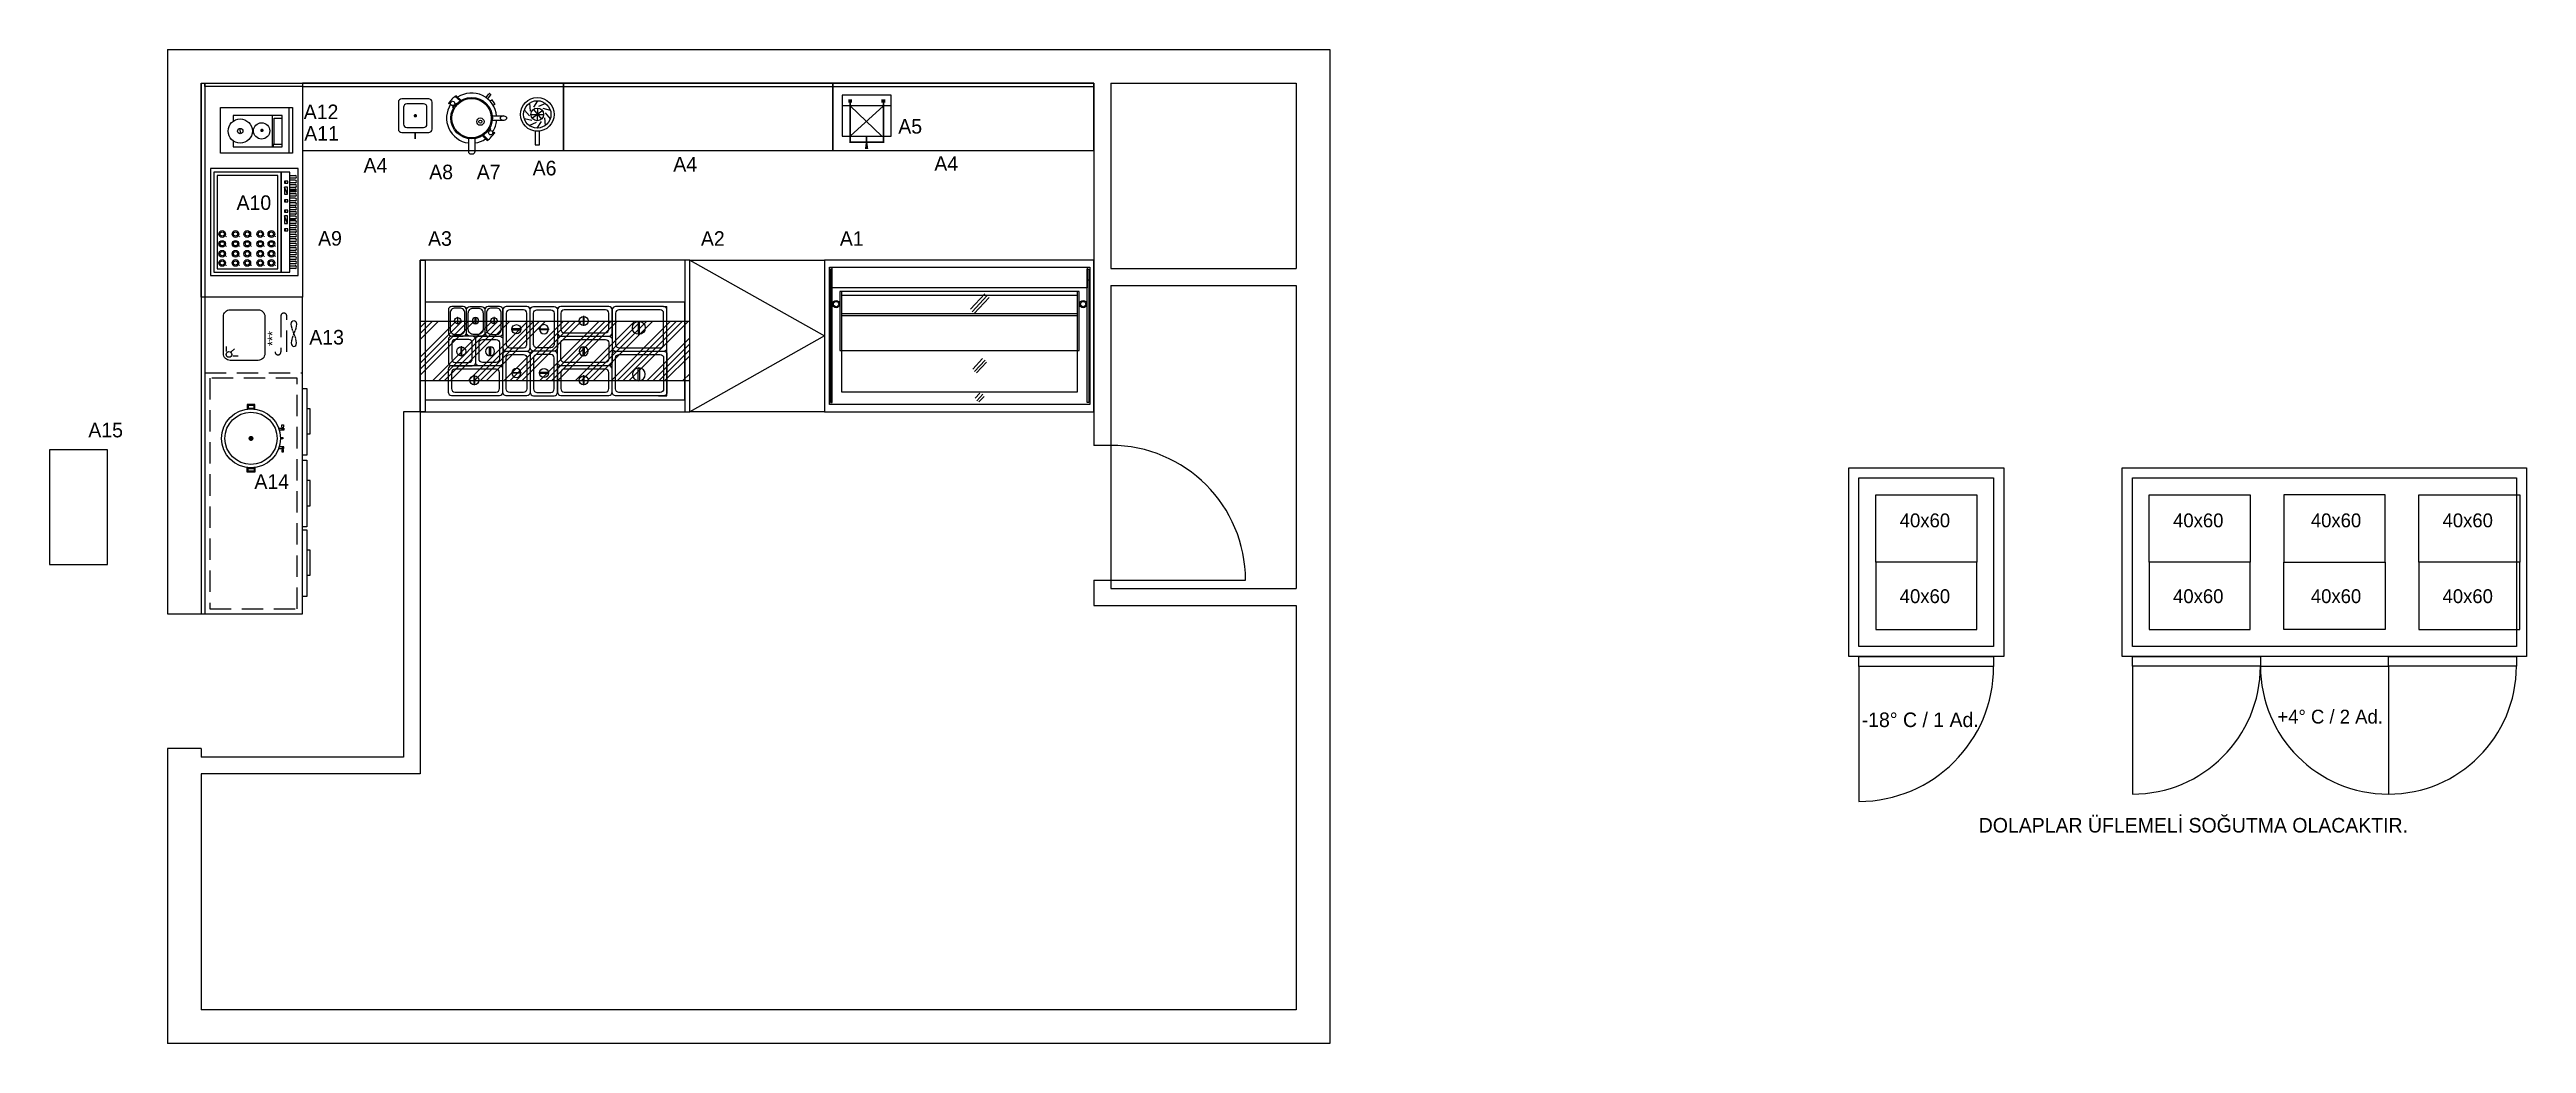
# Model space of a CAD drawing. Header units: millimetres. Extents: x 3696 to 5167, y 761 to 1351.
import ezdxf
from ezdxf.enums import TextEntityAlignment as Align

# ---------------------------------------------------------------- set-up
doc = ezdxf.new("R2010")
doc.units = ezdxf.units.MM
doc.linetypes.add('DASHED', pattern=[19.05, 12.7, -6.35])
doc.layers.add('S2000-002 Çizgi', color=7, linetype='Continuous')
doc.styles.get("Standard").update_dxf_attribs({"font": 'arial.ttf'})
doc.styles.add('TAKSİM', font='GOTHIC.TTF', dxfattribs={"height": 20})

# ---------------------------------------------------------------- blocks, each defined once
blk = doc.blocks.new('A$C3625395A')
at = {"layer": 'S2000-002 Çizgi'}
for points in [[(14.2, 26.5), (2, 26.5, 0.414214), (0, 24.5), (0, 2, 0.414214), (2, 0), (14.2, 0, 0.414214), (16.2, 2), (16.2, 24.5, 0.414214)], [(12.2, 24.5), (4, 24.5, 0.414214), (2, 22.5), (2, 4, 0.414214), (4, 2), (12.2, 2, 0.414214), (14.2, 4), (14.2, 22.5, 0.414214)]]:
    blk.add_lwpolyline(points, format="xyb", close=True, dxfattribs=at)
blk.add_lwpolyline([(5.4, 12.7), (10.7, 12.7), (10.7, 13.2), (5.4, 13.2)], close=True, dxfattribs=at)
blk.add_circle((8, 13), 2.68, dxfattribs=at)
blk = doc.blocks.new('A$C72316036')
at = {"layer": 'S2000-002 Çizgi'}
for points in [[(32.5, 2), (32.5, 15.6, 0.414214), (30.5, 17.6), (2, 17.6, 0.414214), (0, 15.6), (0, 2, 0.414214), (2, 0), (30.5, 0, 0.414214)], [(30.5, 4), (30.5, 13.6, 0.414214), (28.5, 15.6), (4, 15.6, 0.414214), (2, 13.6), (2, 4, 0.414214), (4, 2), (28.5, 2, 0.414214)]]:
    blk.add_lwpolyline(points, format="xyb", close=True, dxfattribs=at)
blk.add_lwpolyline([(15.8, 6.4), (15.8, 11.7), (15.3, 11.7), (15.3, 6.4)], close=True, dxfattribs=at)
blk.add_circle((15.5, 9), 2.68, dxfattribs=at)
blk = doc.blocks.new('A$C45056D8C')
at = {"layer": 'S2000-002 Çizgi'}
for points in [[(24.5, 32.5), (2, 32.5, 0.414214), (0, 30.5), (0, 2, 0.414214), (2, 0), (24.5, 0, 0.414214), (26.5, 2), (26.5, 30.5, 0.414214)], [(22.5, 30.5), (4, 30.5, 0.414214), (2, 28.5), (2, 4, 0.414214), (4, 2), (22.5, 2, 0.414214), (24.5, 4), (24.5, 28.5, 0.414214)]]:
    blk.add_lwpolyline(points, format="xyb", close=True, dxfattribs=at)
blk.add_lwpolyline([(16.4, 16.2), (8.9, 16.2), (8.9, 15.4), (16.4, 15.4)], close=True, dxfattribs=at)
blk.add_circle((12.7, 15.8), 3.82, dxfattribs=at)
blk = doc.blocks.new('A$C57341950')
at = {"layer": 'S2000-002 Çizgi'}
for points in [[(15.6, 16.2), (2, 16.2, 0.414214), (0, 14.2), (0, 2, 0.414214), (2, 0), (15.6, 0, 0.414214), (17.6, 2), (17.6, 14.2, 0.414214)], [(13.6, 14.2), (4, 14.2, 0.414214), (2, 12.2), (2, 4, 0.414214), (4, 2), (13.6, 2, 0.414214), (15.6, 4), (15.6, 12.2, 0.414214)]]:
    blk.add_lwpolyline(points, format="xyb", close=True, dxfattribs=at)
blk.add_lwpolyline([(11.2, 8.8), (5.9, 8.8), (5.9, 8.3), (11.2, 8.3)], close=True, dxfattribs=at)
blk.add_circle((8.5, 8.6), 2.68, dxfattribs=at)
blk = doc.blocks.new('A$C6CB922EE')
at = {"layer": 'S2000-002 Çizgi'}
for points in [[(15.6, 10.8), (2, 10.8, 0.414214), (0, 8.8), (0, 2, 0.414214), (2, 0), (15.6, 0, 0.414214), (17.6, 2), (17.6, 8.8, 0.414214)], [(13.6, 9.8), (4, 9.8, 0.414214), (1, 6.8), (1, 4, 0.414214), (4, 1), (13.6, 1, 0.414214), (16.6, 4), (16.6, 6.8, 0.414214)]]:
    blk.add_lwpolyline(points, format="xyb", close=True, dxfattribs=at)
blk.add_lwpolyline([(10.3, 5.7), (6.6, 5.7), (6.6, 5.4), (10.3, 5.4)], close=True, dxfattribs=at)
blk.add_circle((8.4, 5.5), 1.87, dxfattribs=at)
blk = doc.blocks.new('A$C08880A1C')
at = {"layer": 'S2000-002 Çizgi'}
h = blk.add_hatch(dxfattribs=at)
h.set_pattern_fill('ANSI34', color=254, scale=20, style=0)
h.set_pattern_definition([(45, (-9355.876, -8434.696), (-10.606602, 10.606602), []), (45, (-9352.34, -8434.696), (-10.606602, 10.606602), []), (45, (-9348.805, -8434.696), (-10.606602, 10.606602), []), (45, (-9345.27, -8434.696), (-10.606602, 10.606602), [])])
h.paths.add_polyline_path([(0, 53.5), (0, 18.5), (160, 18.5), (160, 53.5)])
for p, q in [((144.5, 62.5), (146.5, 62.5)), ((146.5, 9.5), (146.5, 62.5)), ((141.5, 9.5), (146.5, 9.5))]:
    blk.add_line(p, q, dxfattribs=at)
for points in [[(0, 0), (160, 0), (160, 90), (0, 90)], [(0, 90), (3, 90), (3, 0), (0, 0)], [(160, 90), (157, 90), (157, 0), (160, 0)], [(3, 7), (157, 7), (157, 65), (3, 65)], [(0, 18.5), (160, 18.5), (160, 53.5), (0, 53.5)]]:
    blk.add_lwpolyline(points, close=True, dxfattribs=at)
for name, p, rotation in [('A$C6CB922EE', (16.7, 62.5), 270), ('A$C6CB922EE', (38.3, 62.5), 270), ('A$C45056D8C', (114, 62.5), 270), ('A$C57341950', (32.9, 27.3), 90), ('A$C3625395A', (81.5, 36), 180)]:
    blk.add_blockref(name, p, dxfattribs=dict(at, rotation=rotation))
at = {"layer": 'S2000-002 Çizgi', "xscale": -1}
for name, p, rotation in [('A$C6CB922EE', (38.3, 62.5), 90), ('A$C57341950', (32.9, 27.3), 270), ('A$C72316036', (81.5, 44.9), 180), ('A$C3625395A', (49.1, 36), 180), ('A$C45056D8C', (114, 9.5), 270)]:
    blk.add_blockref(name, p, dxfattribs=dict(at, rotation=rotation))
at = {"layer": 'S2000-002 Çizgi'}
for name, p in [('A$C3625395A', (49.1, 36)), ('A$C72316036', (81.5, 44.9)), ('A$C72316036', (16.6, 9.7)), ('A$C72316036', (81.5, 9.7))]:
    blk.add_blockref(name, p, dxfattribs=at)
at = {"layer": 'S2000-002 Çizgi', "xscale": -1}
blk.add_blockref('A$C3625395A', (81.5, 36), dxfattribs=at)
blk = doc.blocks.new('A$C56D70745')
at = {"layer": 'S2000-002 Çizgi'}
for p, q in [((86.8, 60.9), (95.3, 70)), ((87.7, 59.3), (96.7, 69)), ((88.8, 58.4), (97.7, 67.9)), ((88, 25.3), (93.9, 31.6)), ((89, 23.9), (95.4, 30.6)), ((90.2, 23.1), (96.2, 29.5)), ((89.5, 8.1), (92.3, 11.1)), ((90.4, 6.4), (94, 10.4)), ((91.6, 5.8), (94.8, 9.1))]:
    blk.add_line(p, q, dxfattribs=at)
for points in [[(160, 90), (0, 90), (0, 0), (160, 0)], [(3, 85.8), (157.5, 85.8), (157.5, 4.3), (3, 4.3)], [(3.5, 5.4), (4.6, 5.4), (4.6, 84.6), (3.5, 84.6)], [(3.5, 78), (4.6, 78), (4.6, 84.6), (3.5, 84.6)], [(4.6, 85.8), (155.9, 85.8), (155.9, 73.6), (4.6, 73.6)], [(157, 5.4), (155.9, 5.4), (155.9, 84.6), (157, 84.6)], [(157, 78), (155.9, 78), (155.9, 84.6), (157, 84.6)], [(9.2, 36.4), (151.3, 36.4), (151.3, 71.4), (9.2, 71.4)], [(10.2, 11.9), (150.2, 11.9), (150.2, 71.4), (10.2, 71.4)], [(10.2, 69.2), (150.2, 69.2), (150.2, 71.4), (10.2, 71.4)], [(10.2, 57.1), (150.2, 57.1), (150.2, 58.2), (10.2, 58.2)]]:
    blk.add_lwpolyline(points, close=True, dxfattribs=at)
for centre, radius in [((6.9, 63.9), 2.14), ((6.9, 63.9), 1.59), ((153.6, 63.9), 2.14), ((153.6, 63.9), 1.59)]:
    blk.add_circle(centre, radius, dxfattribs=at)
blk = doc.blocks.new('A$C664B4501')
at = {"layer": 'S2000-002 Çizgi'}
for p, q in [((31, 6.3), (35.4, 8.2)), ((48.3, 6.3), (52.6, 8.2))]:
    blk.add_line(p, q, dxfattribs=at)
for points in [[(0, 0), (63.5, 0), (63.5, 52), (0, 52)], [(2, 10), (61.5, 10), (61.5, 50), (2, 50)], [(4, 48), (4, 12), (59.5, 12), (59.5, 48)], [(2, 5), (61.5, 5), (61.5, 10), (2, 10)], [(26.6, 6.1), (27.8, 6.1), (27.8, 8.2), (26.6, 8.2)], [(31, 6.3), (35.4, 6.3), (35.4, 8.2), (31, 8.2)], [(37.7, 6.1), (38.8, 6.1), (38.8, 8.2), (37.7, 8.2)], [(43.8, 6.1), (45, 6.1), (45, 8.2), (43.8, 8.2)], [(48.3, 6.3), (52.6, 6.3), (52.6, 8.2), (48.3, 8.2)], [(54.9, 6.1), (56.1, 6.1), (56.1, 8.2), (54.9, 8.2)]]:
    blk.add_lwpolyline(points, close=True, dxfattribs=at)
for points, const_width in [([(6.5, 43.3), (5.9, 42.4)], 0.5), ([(6.5, 35.4), (5.9, 34.5)], 0.5), ([(11.9, 43.3), (11.3, 42.4)], 0.5), ([(11.9, 35.4), (11.3, 34.5)], 0.5), ([(17.9, 43.3), (17.3, 42.4)], 0.5), ([(17.9, 35.4), (17.3, 34.5)], 0.5), ([(23.6, 43.3), (23, 42.4)], 0.5), ([(23.6, 35.4), (23, 34.5)], 0.5), ([(6.5, 28.5), (5.9, 27.6)], 0.5), ([(6.5, 20.7), (5.9, 19.8)], 0.5), ([(11.9, 28.5), (11.3, 27.6)], 0.5), ([(11.9, 20.7), (11.3, 19.8)], 0.5), ([(17.9, 28.5), (17.3, 27.6)], 0.5), ([(17.9, 20.7), (17.3, 19.8)], 0.5), ([(23.6, 28.5), (23, 27.6)], 0.5), ([(23.6, 20.7), (23, 19.8)], 0.5), ([(6.5, 14.1), (5.9, 13.2)], 0.5), ([(11.9, 14.1), (11.3, 13.2)], 0.5), ([(17.9, 14.1), (17.3, 13.2)], 0.5), ([(23.6, 14.1), (23, 13.2)], 0.5), ([(26.6, 7.5), (27.8, 7.5)], 0.5), ([(33.2, 5), (33.2, 1.5)], 1), ([(37.7, 7.5), (38.8, 7.5)], 0.5), ([(43.8, 7.5), (45, 7.5)], 0.5), ([(50.5, 5), (50.5, 1.5)], 1), ([(54.9, 7.5), (56.1, 7.5)], 0.5)]:
    blk.add_lwpolyline(points, dxfattribs=dict(at, const_width=const_width))
for points in [[(4.3, 1.8), (4.3, 5)], [(5.9, 5), (5.9, 1.8)], [(6.9, 1.8), (6.9, 5)], [(8.6, 5), (8.6, 1.8)], [(9.6, 1.8), (9.6, 5)], [(11.3, 5), (11.3, 1.8)], [(12.3, 1.8), (12.3, 5)], [(14, 5), (14, 1.8)], [(15, 1.8), (15, 5)], [(16.6, 5), (16.6, 1.8)], [(17.6, 1.8), (17.6, 5)], [(19.3, 5), (19.3, 1.8)], [(20.3, 1.8), (20.3, 5)], [(22, 5), (22, 1.8)], [(23, 1.8), (23, 5)], [(24.7, 5), (24.7, 1.8)], [(25.7, 1.8), (25.7, 5)], [(27.3, 5), (27.3, 1.8)], [(28.3, 1.8), (28.3, 5)], [(30, 5), (30, 1.8)], [(31, 1.8), (31, 5)], [(32.7, 5), (32.7, 1.8)], [(33.7, 1.8), (33.7, 5)], [(35.4, 5), (35.4, 1.8)], [(36.4, 1.8), (36.4, 5)], [(38, 5), (38, 1.8)], [(39, 1.8), (39, 5)], [(40.7, 5), (40.7, 1.8)], [(41.7, 1.8), (41.7, 5)], [(43.4, 5), (43.4, 1.8)], [(44.4, 1.8), (44.4, 5)], [(46.1, 5), (46.1, 1.8)], [(47.1, 1.8), (47.1, 5)], [(48.7, 5), (48.7, 1.8)], [(49.7, 1.8), (49.7, 5)], [(51.4, 5), (51.4, 1.8)], [(52.4, 1.8), (52.4, 5)], [(54.1, 5), (54.1, 1.8)], [(55.1, 1.8), (55.1, 5)], [(56.8, 5), (56.8, 1.8)], [(57.8, 1.8), (57.8, 5)], [(59.4, 5), (59.4, 1.8)]]:
    blk.add_lwpolyline(points, dxfattribs=at)
for centre, radius in [((7.5, 45.1), 1.98), ((7.5, 45.1), 1.24), ((13, 45.1), 1.98), ((13, 45.1), 1.24), ((18.9, 45.1), 1.98), ((18.9, 45.1), 1.24), ((24.7, 45.1), 1.98), ((24.7, 45.1), 1.24), ((7.5, 37.2), 1.98), ((7.5, 30.2), 1.98), ((7.5, 37.2), 1.24), ((7.5, 30.2), 1.24), ((13, 37.2), 1.98), ((13, 30.2), 1.98), ((13, 37.2), 1.24), ((13, 30.2), 1.24), ((18.9, 37.2), 1.98), ((18.9, 30.2), 1.98), ((18.9, 37.2), 1.24), ((18.9, 30.2), 1.24), ((24.7, 37.2), 1.98), ((24.7, 30.2), 1.98), ((24.7, 37.2), 1.24), ((24.7, 30.2), 1.24), ((7.5, 22.5), 1.98), ((7.5, 15.9), 1.98), ((7.5, 22.5), 1.24), ((7.5, 15.9), 1.24), ((13, 22.5), 1.98), ((13, 15.9), 1.98), ((13, 22.5), 1.24), ((13, 15.9), 1.24), ((18.9, 22.5), 1.98), ((18.9, 15.9), 1.98), ((18.9, 22.5), 1.24), ((18.9, 15.9), 1.24), ((24.7, 22.5), 1.98), ((24.7, 15.9), 1.98), ((24.7, 22.5), 1.24), ((24.7, 15.9), 1.24)]:
    blk.add_circle(centre, radius, dxfattribs=at)
for centre in [(5.1, 1.8), (7.8, 1.8), (10.4, 1.8), (13.1, 1.8), (15.8, 1.8), (18.5, 1.8), (21.1, 1.8), (23.8, 1.8), (26.5, 1.8), (29.2, 1.8), (31.8, 1.8), (34.5, 1.8), (37.2, 1.8), (39.9, 1.8), (42.5, 1.8), (45.2, 1.8), (47.9, 1.8), (50.6, 1.8), (53.2, 1.8), (55.9, 1.8), (58.6, 1.8)]:
    blk.add_arc(centre, 0.837, 180, 0, dxfattribs=at)
blk = doc.blocks.new('A$C0D0247C1')
at = {"layer": 'S2000-002 Çizgi'}
for points in [[(2, 0), (18, 0, 0.414214), (20, 2), (20, 18, 0.414214), (18, 20), (2, 20, 0.414214), (0, 18), (0, 2, 0.414214)], [(5, 3), (15, 3, 0.414214), (17, 5), (17, 15, 0.414214), (15, 17), (5, 17, 0.414214), (3, 15), (3, 5, 0.414214)]]:
    blk.add_lwpolyline(points, format="xyb", close=True, dxfattribs=at)
at = {"layer": 'S2000-002 Çizgi', "const_width": 1}
blk.add_lwpolyline([(9.5, 10.1, 1), (10.5, 10.1, 1)], format="xyb", close=True, dxfattribs=at)
blk.add_lwpolyline([(20, 10), (23.9, 10)], dxfattribs=at)
blk = doc.blocks.new('A$C2B7B2AEF')
at = {"layer": 'S2000-002 Çizgi'}
for p, q in [((1.5, 29.6), (1.2, 29.9)), ((2.5, 30.7), (1.5, 29.6)), ((7.9, 31.5), (5.1, 34.2)), ((8.5, 31.8), (5.6, 34.6)), ((23.4, 33.5), (25.1, 35.8)), ((24.4, 32.7), (26.1, 35)), ((26.1, 35.4), (25.6, 35.8)), ((25.7, 31.4), (26.7, 32.2)), ((27.6, 28.9), (28.7, 29.7)), ((4.4, 29.1), (3.4, 27.8)), ((4, 27.2), (3.4, 27.8)), ((25.3, 13.5), (26.3, 14.8)), ((25.6, 15.4), (26.3, 14.8)), ((27.1, 22.6), (33.7, 22.6)), ((27.1, 20), (33.7, 20)), ((12.9, 9.1), (12.9, 1.3)), ((14.2, 0), (15.5, 0)), ((16.8, 9.1), (16.8, 1.3)), ((21.2, 10.7), (24.1, 8)), ((21.8, 11.1), (24.6, 8.4)), ((27.2, 11.9), (28.1, 13)), ((28.1, 13), (28.5, 12.6))]:
    blk.add_line(p, q, dxfattribs=at)
for centre, radius in [((3.5, 30), 1.28), ((14.8, 21.3), 12.3), ((14.8, 21.3), 11.7), ((20, 19.2), 2.18), ((20, 19.2), 0.896), ((26.1, 12.6), 1.28)]:
    blk.add_circle(centre, radius, dxfattribs=at)
for centre, radius, start, end in [((14.8, 21.3), 14.9, 146.7276, 262.5863), ((14.8, 21.3), 16.2, 124.8183, 147.6606), ((14.8, 21.3), 14.9, 4.9348, 123.8208), ((25.4, 35.6), 0.32, 52.57, 142.57), ((25.9, 35.2), 0.32, 322.57, 52.57), ((14.8, 21.3), 16.2, 31.2104, 42.5747), ((14.8, 21.3), 14.9, 326.7276, 355.0652), ((32.3, 21.3), 0.64, 129.4184, 230.5816), ((34.2, 19), 3.62, 98.2247, 129.4184), ((34.2, 23.6), 3.62, 230.5816, 261.7753), ((33.2, 19), 3.62, 50.5816, 81.7753), ((33.2, 23.6), 3.62, 278.2247, 309.4184), ((35.1, 21.3), 0.64, 309.4184, 50.5816), ((14.2, 1.3), 1.28, 180, 270), ((15.5, 1.3), 1.28, 270, 0), ((14.8, 21.3), 14.9, 277.4137, 303.8208), ((14.8, 21.3), 16.2, 304.8183, 327.6606)]:
    blk.add_arc(centre, radius, start, end, dxfattribs=at)
blk = doc.blocks.new('A$C4AF1199D')
at = {"layer": 'S2000-002 Çizgi'}
for points in [[(2.3, 15.6), (6.8, 14.5)], [(2.4, 20.6), (5.4, 17.1)], [(5.4, 24.6), (5.8, 20)], [(6.3, 18), (13.8, 18)], [(12.6, 19.9), (7.1, 15.7)], [(7.7, 21), (12.4, 15.2)], [(10.2, 26.1), (7.8, 22.2)], [(10.2, 21.2), (10, 14.2)], [(14.9, 24.5), (10.7, 22.7)], [(17.8, 20.4), (13.4, 21.5)], [(14.8, 11.4), (14.4, 16)], [(17.8, 15.4), (14.8, 18.9)], [(5.2, 11.5), (9.5, 13.3)], [(10, 9.9), (12.4, 13.8)]]:
    blk.add_lwpolyline(points, dxfattribs=at)
blk.add_lwpolyline([(8.8, 0), (11.3, 0), (11.3, 8), (8.8, 8)], close=True, dxfattribs=at)
for radius in [10, 8.12, 3.75]:
    blk.add_circle((10, 18), radius, dxfattribs=at)
blk = doc.blocks.new('A$C199769C9')
at = {"layer": 'S2000-002 Çizgi'}
for points in [[(2.5, 17.2), (0, 17.2), (0, 21.7), (2.5, 21.7)], [(2, 17.7), (0.5, 17.7), (0.5, 21.2), (2, 21.2)], [(37.5, 17.2), (40, 17.2), (40, 21.7), (37.5, 21.7)], [(38, 17.7), (39.5, 17.7), (39.5, 21.2), (38, 21.2)], [(12, 0.2), (14.6, 0.4), (14.6, 1), (12, 1.2)], [(28, 0.2), (25.4, 0.4), (25.4, 1), (28, 1.2)]]:
    blk.add_lwpolyline(points, close=True, dxfattribs=at)
at = {"layer": 'S2000-002 Çizgi', "const_width": 1.5}
blk.add_lwpolyline([(19.2, 19.5, 1), (20.7, 19.5, 1)], format="xyb", close=True, dxfattribs=at)
at = {"layer": 'S2000-002 Çizgi'}
for points in [[(13.9, 3.1), (13.9, 1.1)], [(13.9, 0), (15, 0), (15, 2.7)], [(13.9, 0.4), (13.9, 0)], [(20, 1.5), (20, 2)], [(26, 0), (24.9, 0), (24.9, 2.7)], [(26, 3), (26, 1.1)], [(26, 0.4), (26, 0)]]:
    blk.add_lwpolyline(points, dxfattribs=at)
for centre, radius in [((20, 19.5), 17.5), ((20, 19.5), 15.5), ((20.1, 1), 0.469)]:
    blk.add_circle(centre, radius, dxfattribs=at)
blk = doc.blocks.new('A$C1C4536AD')
at = {"layer": 'S2000-002 Çizgi'}
for points in [[(0, 29), (0, 0), (18.5, 0)], [(3.4, 29), (0, 29), (0, 26.8)], [(7.8, 24.8), (10.9, 24.9)], [(18.5, 26.9), (18.5, 29), (15.2, 29)], [(18.5, 0), (18.5, 29)], [(0, 5.8), (18.5, 5.8)], [(1.3, 0), (1.3, 4.8), (17, 4.8), (17, 0)]]:
    blk.add_lwpolyline(points, dxfattribs=at)
blk.add_lwpolyline([(0.3, 5.2), (1.3, 5.2), (1.3, 5.8), (0.3, 5.8)], close=True, dxfattribs=at)
at = {"layer": 'S2000-002 Çizgi', "const_width": 1}
blk.add_lwpolyline([(9.2, 12, 1), (10.2, 12, 1)], format="xyb", close=True, dxfattribs=at)
at = {"layer": 'S2000-002 Çizgi'}
for centre, radius in [((9.3, 24.9), 7.2), ((9.4, 12.2), 4.82), ((9.3, 24.9), 1.6)]:
    blk.add_circle(centre, radius, dxfattribs=at)
blk = doc.blocks.new('A$C431827C6')
at = {"layer": 'S2000-002 Çizgi'}
for p, q in [((24.4, 25.5), (4.6, 7.6)), ((4.6, 25.5), (23.5, 7.6))]:
    blk.add_line(p, q, dxfattribs=at)
blk.add_lwpolyline([(0, 7.6), (29, 7.6), (29, 32), (0, 32)], close=True, dxfattribs=at)
blk.add_lwpolyline([(29, 25.5), (0, 25.5)], dxfattribs=at)
for points, const_width in [([(3.5, 28.4), (5.8, 28.4)], 2), ([(4.6, 28), (4.6, 4.1), (14.5, 4.1)], 1), ([(24.4, 28), (24.4, 4.1), (14.5, 4.1)], 1), ([(25.5, 28.4), (23.2, 28.4)], 2)]:
    blk.add_lwpolyline(points, dxfattribs=dict(at, const_width=const_width))
blk.add_lwpolyline([(14.4, 7.5, 1, 1, 0), (14.4, 3.7, 1, 2, 0), (14.4, 0, 2, 2, 0)], format="xyseb", dxfattribs=at)
blk = doc.blocks.new('A$C59BC33CC')
at = {"layer": 'S2000-002 Çizgi'}
for p, q in [((188, 62.6), (0, 62.6)), ((153.1, 45.9), (153.1, 42.8)), ((155.6, 46.8), (157.4, 44.9)), ((155.7, 49.7), (158.8, 49.7))]:
    blk.add_line(p, q, dxfattribs=at)
for points in [[(188, 4.6), (188, 64.6), (0, 64.6), (0, 4.6)], [(49.9, 2), (10.3, 2), (10.3, 4.6), (49.9, 4.6)], [(37.8, 2), (22.9, 2), (22.9, 0), (37.8, 0)], [(91.2, 2), (51.6, 2), (51.6, 4.6), (91.2, 4.6)], [(79.1, 2), (64.1, 2), (64.1, 0), (79.1, 0)], [(133.8, 2), (94.2, 2), (94.2, 4.6), (133.8, 4.6)], [(121.7, 2), (106.8, 2), (106.8, 0), (121.7, 0)]]:
    blk.add_lwpolyline(points, close=True, dxfattribs=at)
at = {"layer": 'S2000-002 Çizgi', "linetype": 'DASHED'}
blk.add_lwpolyline([(140, 59.6), (3, 59.6), (3, 7.6), (140, 7.6)], close=True, dxfattribs=at)
blk.add_lwpolyline([(143, 62.6), (143, 4.6)], dxfattribs=at)
at = {"layer": 'S2000-002 Çizgi'}
blk.add_lwpolyline([(154.5, 51.5), (176.5, 51.5, -0.414214), (180.5, 47.5), (180.5, 30.9, -0.414214), (176.5, 26.9), (154.5, 26.9, -0.414214), (150.5, 30.9), (150.5, 47.5, -0.414214)], format="xyb", close=True, dxfattribs=at)
at = {"layer": 'S2000-002 Çizgi', "linetype": 'DASHED'}
for points in [[(176.9, 17.3), (155.5, 17.3, -1), (155.5, 20.8)], [(155.5, 13.9), (176.9, 13.9, 1), (176.9, 17.3)]]:
    blk.add_lwpolyline(points, format="xyb", dxfattribs=at)
at = {"layer": 'S2000-002 Çizgi', "linetype": 'DASHED', "ltscale": 0.1}
blk.add_lwpolyline([(172, 8), (170.8, 8.2), (169.5, 8.5), (168, 9), (166.4, 9.6), (164.9, 10.2), (163.4, 10.7), (162, 11.1), (160.8, 11.2), (159.9, 11.1), (159.3, 10.7), (158.9, 10.2), (158.7, 9.6), (158.9, 9), (159.3, 8.5), (159.9, 8.2), (160.8, 8), (162, 8.2), (163.4, 8.5), (164.9, 9), (166.4, 9.6), (168, 10.2), (169.5, 10.7), (170.8, 11.1), (172, 11.2), (172.9, 11.1), (173.6, 10.7), (174, 10.2), (174.1, 9.6), (174, 9), (173.6, 8.5), (172.9, 8.2)], close=True, dxfattribs=at)
at = {"layer": 'S2000-002 Çizgi'}
blk.add_circle((154, 48.2), 1.66, dxfattribs=at)
blk.add_text('***', height=5.41, dxfattribs=at).set_placement((159, 19.7))

msp = doc.modelspace()

# ---------------------------------------------------------------- linework, layer by layer
for p, q in [((3766.6, 1350.6), (4456.6, 1350.6)), ((3766.6, 1350.6), (3766.6, 1015.6)), ((4456.6, 1350.6), (4456.6, 760.6)), ((3786.6, 1330.6), (3786.6, 1015.6)), ((3786.6, 1330.6), (4316.6, 1330.6)), ((4316.6, 1330.6), (4316.6, 1115.6)), ((4326.6, 1330.6), (4326.6, 1220.6)), ((4326.6, 1330.6), (4436.6, 1330.6)), ((4436.6, 1330.6), (4436.6, 1220.6)), ((4076.6, 1225.6), (4156.6, 1180.6)), ((4326.6, 1220.6), (4436.6, 1220.6)), ((4326.6, 1210.6), (4436.6, 1210.6)), ((4326.6, 1210.6), (4326.6, 1030.6)), ((4436.6, 1210.6), (4436.6, 1030.6)), ((4156.6, 1180.6), (4076.6, 1135.6)), ((3906.6, 1135.6), (3906.6, 930.6)), ((3916.6, 1135.6), (3906.6, 1135.6)), ((3916.6, 1135.6), (3916.6, 920.6)), ((4326.6, 1115.6), (4316.6, 1115.6)), ((4316.6, 1035.6), (4406.6, 1035.6)), ((4316.6, 1035.6), (4316.6, 1020.6)), ((4326.6, 1030.6), (4436.6, 1030.6)), ((3766.6, 1015.6), (3786.6, 1015.6)), ((4316.6, 1020.6), (4436.6, 1020.6)), ((4436.6, 1020.6), (4436.6, 780.6)), ((4770.8, 984.3), (4770.8, 904.3)), ((4933.2, 984.6), (4933.2, 908.6)), ((5085.2, 984.6), (5085.2, 908.6)), ((5085.2, 984.6), (5085.2, 908.6)), ((3786.6, 935.6), (3766.6, 935.6)), ((3766.6, 935.6), (3766.6, 760.6)), ((3786.6, 935.6), (3786.6, 930.6)), ((3906.6, 930.6), (3786.6, 930.6)), ((3916.6, 920.6), (3786.6, 920.6)), ((3786.6, 920.6), (3786.6, 780.6)), ((4436.6, 780.6), (3786.6, 780.6)), ((4456.6, 760.6), (3766.6, 760.6))]:
    msp.add_line(p, q)
for points in [[(3846.6, 1203.6), (3786.6, 1203.6), (3786.6, 1330.6), (3846.6, 1330.6)], [(3788.6, 1203.6), (3786.6, 1203.6), (3786.6, 1330.6), (3788.6, 1330.6)], [(3846.6, 1328.6), (3788.6, 1328.6), (3788.6, 1330.6), (3846.6, 1330.6)], [(3846.6, 1290.6), (4001.6, 1290.6), (4001.6, 1330.6), (3846.6, 1330.6)], [(3846.6, 1328.6), (4001.6, 1328.6), (4001.6, 1330.6), (3846.6, 1330.6)], [(4001.6, 1290.6), (4161.6, 1290.6), (4161.6, 1330.6), (4001.6, 1330.6)], [(4001.6, 1328.6), (4161.6, 1328.6), (4161.6, 1330.6), (4001.6, 1330.6)], [(4161.6, 1290.6), (4316.6, 1290.6), (4316.6, 1330.6), (4161.6, 1330.6)], [(4161.6, 1328.6), (4316.6, 1328.6), (4316.6, 1330.6), (4161.6, 1330.6)], [(3798, 1316.2), (3840.7, 1316.2), (3840.7, 1289), (3798, 1289)], [(3840.7, 1289), (3838.7, 1289), (3838.7, 1316.2), (3840.7, 1316.2)], [(4076.6, 1225.6), (4156.6, 1225.6), (4156.6, 1135.6), (4076.6, 1135.6)], [(3696.5, 1045), (3730.9, 1045), (3730.9, 1112.9), (3696.5, 1112.9)], [(4764.8, 1102.3), (4856.8, 1102.3), (4856.8, 990.3), (4764.8, 990.3)], [(4770.8, 1096.3), (4850.8, 1096.3), (4850.8, 996.3), (4770.8, 996.3)], [(4927.2, 1102.3), (5167.2, 1102.3), (5167.2, 990.3), (4927.2, 990.3)], [(4933.2, 1096.3), (5161.2, 1096.3), (5161.2, 996.3), (4933.2, 996.3)], [(4840.8, 1086.3), (4840.8, 1046.3), (4780.8, 1046.3), (4780.8, 1086.3)], [(5003.2, 1086.3), (5003.2, 1046.3), (4943.2, 1046.3), (4943.2, 1086.3)], [(5023.2, 1086.3), (5023.2, 1046.3), (5083.2, 1046.3), (5083.2, 1086.3)], [(5163.2, 1086.3), (5163.2, 1046.3), (5103.2, 1046.3), (5103.2, 1086.3)], [(4840.8, 1006.3), (4840.8, 1046.3), (4780.8, 1046.3), (4780.8, 1006.3)], [(5003.2, 1006.3), (5003.2, 1046.3), (4943.2, 1046.3), (4943.2, 1006.3)], [(5023.2, 1006.3), (5023.2, 1046.3), (5083.2, 1046.3), (5083.2, 1006.3)], [(5163.2, 1006.3), (5163.2, 1046.3), (5103.2, 1046.3), (5103.2, 1006.3)], [(4770.8, 990.3), (4850.8, 990.3), (4850.8, 984.3), (4770.8, 984.3)], [(4933.2, 990.3), (5009.2, 990.3), (5009.2, 984.6), (4933.2, 984.6)], [(5085.2, 990.3), (5009.2, 990.3), (5009.2, 984.6), (5085.2, 984.6)], [(5085.2, 990.3), (5161.2, 990.3), (5161.2, 984.6), (5085.2, 984.6)]]:
    msp.add_lwpolyline(points, close=True)
for centre, radius, start, end in [((4326.6, 1035.6), 80, 0, 90), ((4770.8, 984.3), 80, 270, 0), ((4933.2, 984.6), 76, 270, 0), ((5085.2, 984.6), 76, 180, 270), ((5085.2, 984.6), 76, 270, 0)]:
    msp.add_arc(centre, radius, start, end)

# ---------------------------------------------------------------- block references
for name, p in [('A$C08880A1C', (3916.6, 1135.6)), ('A$C56D70745', (4156.6, 1135.6))]:
    msp.add_blockref(name, p)
at = {"layer": 'S2000-002 Çizgi'}
for name, p in [('A$C2B7B2AEF', (3932.3, 1288.6)), ('A$C431827C6', (4167.2, 1291.6)), ('A$C4AF1199D', (3976.1, 1294.1))]:
    msp.add_blockref(name, p, dxfattribs=at)
for name, p, rotation in [('A$C1C4536AD', (3834.6, 1292.9), 90), ('A$C0D0247C1', (3903.6, 1321.3), 270), ('A$C664B4501', (3844.1, 1216.4), 90), ('A$C59BC33CC', (3851.2, 1015.6), 90), ('A$C199769C9', (3835.6, 1099.8), 90)]:
    msp.add_blockref(name, p, dxfattribs=dict(at, rotation=rotation))

# ---------------------------------------------------------------- texts
at = {"style": 'TAKSİM'}
for s, height, p in [('A12', 8.64, (3857.7, 1309.3)), ('A5', 8.64, (4207.5, 1300.7)), ('A11', 8.64, (3858, 1296.5)), ('A4', 8.64, (3890, 1277.5)), ('A8', 8.64, (3929, 1273.6)), ('A7', 8.64, (3957.2, 1273.6)), ('A6', 8.64, (3990.4, 1275.9)), ('A4', 8.64, (4073.9, 1278.2)), ('A4', 8.64, (4228.9, 1278.6)), ('A10', 8.64, (3817.8, 1255.4)), ('A9', 8.64, (3863, 1234.2)), ('A3', 8.64, (3928.3, 1234.1)), ('A2', 8.64, (4090.3, 1234.1)), ('A1', 8.64, (4172.8, 1234.1)), ('A13', 8.64, (3861, 1175.5)), ('A15', 8.64, (3729.8, 1120.4)), ('A14', 8.64, (3828.4, 1089.8)), ('40x60', 8.21, (4810, 1067)), ('40x60', 8.21, (4972.3, 1067)), ('40x60', 8.21, (5054.1, 1067)), ('40x60', 8.21, (5132.3, 1067)), ('40x60', 8.21, (4810, 1022)), ('40x60', 8.21, (4972.3, 1022)), ('40x60', 8.21, (5054.1, 1022)), ('40x60', 8.21, (5132.3, 1022)), ('-18%%D C / 1 Ad.', 8.64, (4807.2, 948.4)), ('+4%%D C / 2 Ad.', 8.208, (5050.6, 950.5)), ('DOLAPLAR ÜFLEMELİ SOĞUTMA OLACAKTIR.', 8.64, (4969.4, 885.8))]:
    msp.add_text(s, height=height, dxfattribs=at).set_placement(p, align=Align.CENTER)

doc.saveas('drawing.dxf')
